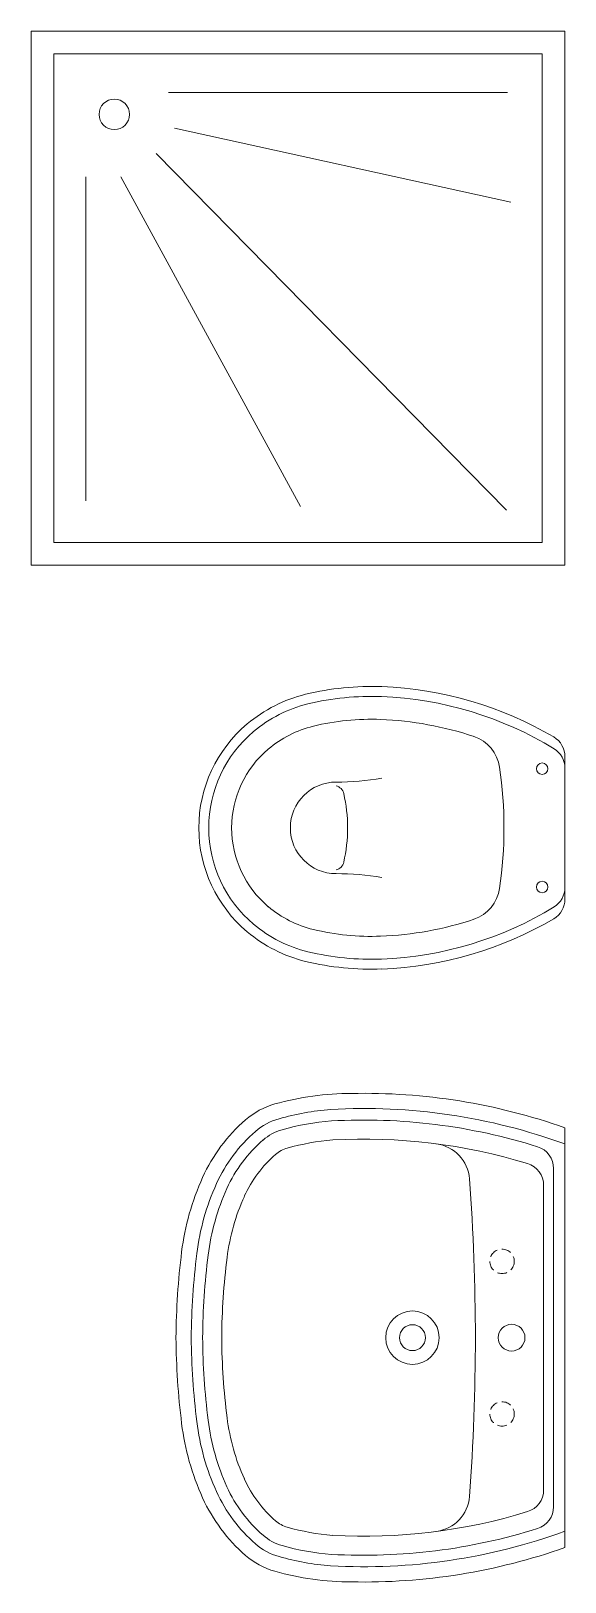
# Model space of a CAD drawing. Header units: metres. Extents: x -67 to 3, y -200 to 3.
import ezdxf

# ---------------------------------------------------------------- set-up
doc = ezdxf.new("R2010")
doc.units = ezdxf.units.M
doc.header["$LTSCALE"] = 5
doc.header["$MEASUREMENT"] = 0
doc.linetypes.add('HIDDEN', pattern=[0.375, 0.25, -0.125])
doc.layers.add('A-FURN', color=8, linetype='Continuous', lineweight=18)
doc.layers.add('A-WALL-FULL', color=7, linetype='Continuous', lineweight=35)

# ---------------------------------------------------------------- blocks, each defined once
blk = doc.blocks.new('doccia')
at = {"layer": 'A-FURN'}
for p, q in [((53.9183, -83.4909), (54.3629, -83.4909)), ((54.3672, -83.6347), (53.9262, -83.538)), ((54.3617, -84.0382), (53.9022, -83.5708)), ((53.81, -83.6017), (53.81, -84.0263)), ((54.0913, -84.0336), (53.8558, -83.6017))]:
    blk.add_line(p, q, dxfattribs=at)
for points in [[(53.7382, -83.4105), (54.4382, -83.4105), (54.4382, -84.1105), (53.7382, -84.1105)], [(53.7682, -83.4405), (54.4082, -83.4405), (54.4082, -84.0805), (53.7682, -84.0805)]]:
    blk.add_lwpolyline(points, close=True, dxfattribs=at)
blk.add_circle((53.8474, -83.5197), 0.02, dxfattribs=at)

msp = doc.modelspace()

# ---------------------------------------------------------------- linework, layer by layer
at = {"layer": 'A-FURN', "linetype": 'Continuous'}
for p, q in [((3, -92.09), (3, -110.73)), ((3, -140.71), (3, -195.71)), ((1.5, -146.05), (1.5, -190.36)), ((0.2, -148.27), (0.2, -188.14))]:
    msp.add_line(p, q, dxfattribs=at)
for points in [[(3, -140.71, 0.090214), (-25, -136.21, 0.068728), (-35.03, -137.59, 0.110772), (-38.88, -139.67, 0.10752), (-44.5, -147.21, 0.075986), (-47.25, -156.96, 0.028338), (-48, -168.21, 0.028338), (-47.25, -179.46, 0.075986), (-44.5, -189.21, 0.10752), (-38.88, -196.74, 0.110772), (-35.03, -198.82, 0.068728), (-25, -200.21, 0.090214), (3, -195.71)], [(3, -142.83, 0.101556), (-27.72, -138.31, 0.049202), (-34.49, -139.52, 0.110772), (-37.57, -141.18, 0.10752), (-42.68, -148.03, 0.075986), (-45.27, -157.2, 0.028287), (-46, -168.21, 0.028287), (-45.27, -179.21, 0.075986), (-42.68, -188.38, 0.10752), (-37.57, -195.23, 0.110772), (-34.49, -196.9, 0.049202), (-27.72, -198.1, 0.101556), (3, -193.58, 0.099244)]]:
    msp.add_lwpolyline(points, format="xyb", dxfattribs=at)
for centre, radius in [((0, -93.66), 0.75), ((0, -109.16), 0.75), ((-17, -168.21), 3.5), ((-17, -168.21), 1.7), ((-17, -168.21), 1.7), ((-4, -168.21), 1.75)]:
    msp.add_circle(centre, radius, dxfattribs=at)
at = {"layer": 'A-FURN', "linetype": 'HIDDEN'}
for centre in [(-5.25, -158.21), (-5.25, -178.21)]:
    msp.add_circle(centre, 1.6, dxfattribs=at)
at = {"layer": 'A-FURN', "linetype": 'Continuous'}
for centre, radius, start, end in [((-22.42, -119.21), 36.33, 87.7604, 103.6608), ((-22.88, -131.09), 48.22, 59.5953, 87.7604), ((-26.56, -102.17), 18.79, 103.6608, 130.0908), ((-26.56, -102.17), 17.49, 103.6608, 130.0908), ((-22.42, -119.21), 35.03, 87.7604, 103.6608), ((-22.88, -131.09), 46.92, 58.5949, 87.7604), ((-22.42, -119.21), 32.03, 87.7604, 103.6608), ((-22.88, -131.09), 43.92, 71.4714, 87.7604), ((-27.2, -101.41), 17.8, 130.0908, 229.9092), ((-27.2, -101.41), 16.5, 130.0908, 229.9092), ((-26.56, -102.17), 14.49, 103.6608, 130.0908), ((-27.2, -101.41), 13.5, 130.0908, 229.9092), ((-10.52, -94.19), 5, 8.1989, 71.4714), ((0, -92.09), 3, 0, 59.5953), ((0, -93.6), 3, 0, 58.5949), ((-60.63, -101.41), 55.63, 351.8011, 8.1989), ((-27, -101.41), 6, 90, 270), ((-27, -59.16), 36.25, 270, 279.5273), ((-27.29, -97.2), 1.32, 12.6804, 77.3196), ((-46, -101.41), 20.5, 347.3196, 12.6804), ((-27.29, -105.62), 1.32, 282.6804, 347.3196), ((-27, -143.66), 36.25, 80.4727, 90), ((-10.52, -108.63), 5, 288.5286, 351.8011), ((0, -109.21), 3, 301.4051, 0), ((-26.56, -100.65), 14.49, 229.9092, 256.3392), ((-22.88, -71.73), 46.92, 272.2396, 301.4051), ((0, -110.73), 3, 300.4047, 0), ((-22.88, -71.73), 43.92, 272.2396, 288.5286), ((-22.88, -71.73), 48.22, 272.2396, 300.4047), ((-26.56, -100.65), 18.79, 229.9092, 256.3392), ((-26.56, -100.65), 17.49, 229.9092, 256.3392), ((-22.42, -83.6), 32.03, 256.3392, 272.2396), ((-22.42, -83.6), 35.03, 256.3392, 272.2396), ((-22.42, -83.6), 36.33, 256.3392, 272.2396), ((-25, -173.21), 33.5, 94.4866, 105.7266), ((-23.37, -215.42), 75.73, 72.5009, 93.2185), ((-32.32, -147.22), 6.5, 105.7266, 131.0106), ((-23.37, -215.42), 73.23, 72.9693, 93.1966), ((-24.37, -156.35), 18.61, 131.0106, 155.5581), ((-24.37, -156.35), 16.11, 131.0106, 155.5581), ((-32.32, -147.22), 4, 105.7266, 131.0106), ((-25, -173.21), 31, 94.5372, 105.7266), ((-14.51, -147.77), 5, 4.254, 82.5389), ((-1.5, -146.05), 3, 0, 72.5009), ((-2.8, -148.27), 3, 0, 72.9693), ((-289.29, -168.21), 280.54, 355.746, 4.254), ((-13.98, -161.08), 30.02, 155.5581, 172.9395), ((-13.98, -161.08), 27.52, 155.5581, 172.9395), ((51.54, -169.19), 96.05, 172.9395, 179.4116), ((51.54, -169.19), 93.55, 172.9395, 179.3959), ((51.54, -167.22), 96.05, 180.5884, 187.0605), ((51.54, -167.22), 93.55, 180.6041, 187.0605), ((-13.98, -175.33), 27.52, 187.0605, 204.4419), ((-13.98, -175.33), 30.02, 187.0605, 204.4419), ((-24.37, -180.06), 16.11, 204.4419, 228.9894), ((-24.37, -180.06), 18.61, 204.4419, 228.9894), ((-2.8, -188.14), 3, 287.0307, 0), ((-23.37, -120.99), 73.23, 266.8034, 287.0307), ((-14.51, -188.64), 5, 277.4611, 355.746), ((-1.5, -190.36), 3, 287.4991, 0), ((-32.32, -189.19), 4, 228.9894, 254.2734), ((-25, -163.21), 31, 254.2734, 265.4628), ((-32.32, -189.19), 6.5, 228.9894, 254.2734), ((-23.37, -120.99), 75.73, 266.7815, 287.4991), ((-25, -163.21), 33.5, 254.2734, 265.5134)]:
    msp.add_arc(centre, radius, start, end, dxfattribs=at)

# ---------------------------------------------------------------- block references
at = {"layer": 'A-WALL-FULL', "xscale": 100.0000000000064, "yscale": 100.0000000000064, "zscale": 100.0000000000064}
msp.add_blockref('doccia', (-5440.82, 8344.05), dxfattribs=at)

doc.saveas('drawing.dxf')
